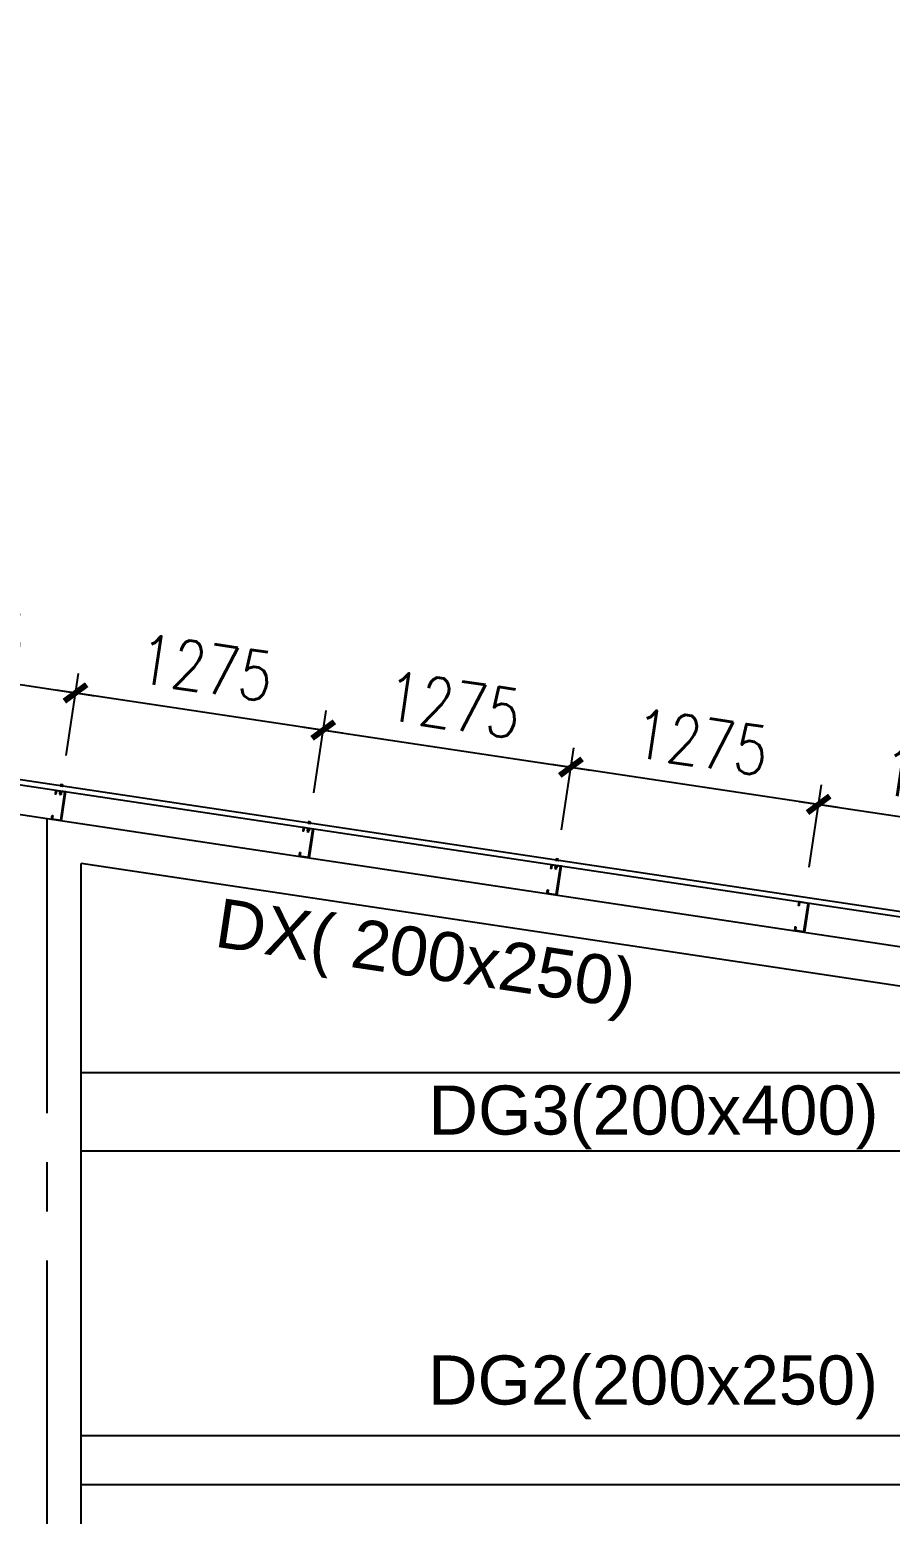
# Model space of a CAD drawing. Header units: inches. Extents: x 651127 to 1529722, y 768575 to 1021311.
# Drawn here: x 1064785 to 1069166, y 851147 to 858706 of the extents above; entities that cross this region are included whole.
import ezdxf
from ezdxf.enums import TextEntityAlignment as Align

# ---------------------------------------------------------------- set-up
doc = ezdxf.new("R2010")
doc.units = ezdxf.units.IN
doc.header["$LTSCALE"] = 1000
doc.header["$MEASUREMENT"] = 0
doc.linetypes.add('CENTER2', pattern=[1.125, 0.75, -0.125, 0.125, -0.125])
doc.layers.get('DEFPOINTS').update_dxf_attribs({"color": 8, "lineweight": 9})
for name, color, linetype in [('DWGshare.com_10', 7, 'Continuous'), ('DWGshare.com_2', 147, 'Continuous'), ('DWGshare.com_3', 7, 'Continuous'), ('DWGshare.com_32', 253, 'Continuous'), ('DWGshare.com_33', 9, 'Continuous'), ('DWGshare.com_35', 9, 'Continuous'), ('DWGshare.com_4', 8, 'CENTER2')]:
    doc.layers.add(name, color=color, linetype=linetype)
doc.styles.add('DWGshare.com_4', font='romans.shx', dxfattribs={"width": 0.8})
doc.styles.add('DWGshare.com_6', font='VHELVEN.TTF')
doc.dimstyles.new('DWGshare.com_1', dxfattribs={"dimscale": 100, "dimtxt": 2.5, "dimasz": 1, "dimexe": 1, "dimexo": 1.5, "dimgap": 1, "dimtad": 1, "dimdec": 0, "dimzin": 0, "dimdsep": 46, "dimtxsty": 'DWGshare.com_4', "dimblk": 'DWGshare.com_1', "dimcen": 1.5, "dimdle": 1, "dimclrd": 256, "dimclre": 256, "dimclrt": 7, "dimadec": 0, "dimazin": 0, "dimtfac": 1, "dimtdec": 0, "dimtix": 1, "dimtmove": 2, "dimatfit": 3, "dimfxl": 1, "dimtolj": 1, "dimtzin": 0, "dimarcsym": 0})

# ---------------------------------------------------------------- blocks, each defined once
blk = doc.blocks.new('DWGshare.com_1')
at = {"color": 0, "linetype": 'ByBlock', "const_width": 0.3}
blk.add_lwpolyline([(-0.5, -0.5), (0.5, 0.5)], dxfattribs=at)
blk = doc.blocks.new('*D1238')
at = {"layer": 'DEFPOINTS', "color": 0, "transparency": 16777216}
for p in [(1065018.2, 855329), (1063687.1, 855050.2), (1064948, 854861.1)]:
    blk.add_point(p, dxfattribs=at)
at = {"layer": 'DWGshare.com_2', "lineweight": -2, "transparency": 16777216}
for p, q in [((1063709.3, 855198.5), (1063772.1, 855617)), ((1063658.4, 855533), (1065117.1, 855314.2)), ((1064970.2, 855009.4), (1065033, 855427.9))]:
    blk.add_line(p, q, dxfattribs=at)
at = {"layer": 'DWGshare.com_2', "lineweight": -2, "transparency": 16777216, "xscale": 100, "yscale": 100, "zscale": 100}
for p, rotation in [((1063757.3, 855518.1), 171.4692343901237), ((1065018.2, 855329), 351.4692343901237)]:
    blk.add_blockref('DWGshare.com_1', p, dxfattribs=dict(at, rotation=rotation))
at = {"layer": 'DWGshare.com_2', "color": 7, "transparency": 16777216, "insert": (1064421.1, 855646.1), "char_height": 250, "attachment_point": 5, "rotation": 351.46923, "style": 'DWGshare.com_4'}
blk.add_mtext('\\A1;1275', dxfattribs=at)
blk = doc.blocks.new('*D1239')
at = {"layer": 'DEFPOINTS', "color": 0, "transparency": 16777216}
for p in [(1066279.1, 855139.9), (1064948, 854861.1), (1066208.9, 854671.9)]:
    blk.add_point(p, dxfattribs=at)
at = {"layer": 'DWGshare.com_2', "lineweight": -2, "transparency": 16777216}
for p, q in [((1064970.2, 855009.4), (1065033, 855427.9)), ((1064919.3, 855343.8), (1066378, 855125)), ((1066231.1, 854820.3), (1066293.9, 855238.8))]:
    blk.add_line(p, q, dxfattribs=at)
at = {"layer": 'DWGshare.com_2', "lineweight": -2, "transparency": 16777216, "xscale": 100, "yscale": 100, "zscale": 100}
for p, rotation in [((1065018.2, 855329), 171.4692343901237), ((1066279.1, 855139.9), 351.4692343901237)]:
    blk.add_blockref('DWGshare.com_1', p, dxfattribs=dict(at, rotation=rotation))
at = {"layer": 'DWGshare.com_2', "color": 7, "transparency": 16777216, "insert": (1065682, 855456.9), "char_height": 250, "attachment_point": 5, "rotation": 351.46923, "style": 'DWGshare.com_4'}
blk.add_mtext('\\A1;1275', dxfattribs=at)
blk = doc.blocks.new('*D1240')
at = {"layer": 'DEFPOINTS', "color": 0, "transparency": 16777216}
for p in [(1067540, 854950.7), (1066208.9, 854671.9), (1067469.8, 854482.8)]:
    blk.add_point(p, dxfattribs=at)
at = {"layer": 'DWGshare.com_2', "lineweight": -2, "transparency": 16777216}
for p, q in [((1066231.1, 854820.3), (1066293.9, 855238.8)), ((1066180.2, 855154.7), (1067638.8, 854935.9)), ((1067492, 854631.1), (1067554.8, 855049.6))]:
    blk.add_line(p, q, dxfattribs=at)
at = {"layer": 'DWGshare.com_2', "lineweight": -2, "transparency": 16777216, "xscale": 100, "yscale": 100, "zscale": 100}
for p, rotation in [((1066279.1, 855139.9), 171.4692343901237), ((1067540, 854950.7), 351.4692343901237)]:
    blk.add_blockref('DWGshare.com_1', p, dxfattribs=dict(at, rotation=rotation))
at = {"layer": 'DWGshare.com_2', "color": 7, "transparency": 16777216, "insert": (1066942.9, 855267.8), "char_height": 250, "attachment_point": 5, "rotation": 351.46923, "style": 'DWGshare.com_4'}
blk.add_mtext('\\A1;1275', dxfattribs=at)
blk = doc.blocks.new('*D1241')
at = {"layer": 'DEFPOINTS', "color": 0, "transparency": 16777216}
for p in [(1068800.8, 854761.6), (1067469.8, 854482.8), (1068730.7, 854293.7)]:
    blk.add_point(p, dxfattribs=at)
at = {"layer": 'DWGshare.com_2', "lineweight": -2, "transparency": 16777216}
for p, q in [((1067492, 854631.1), (1067554.8, 855049.6)), ((1067441.1, 854965.6), (1068899.7, 854746.8)), ((1068752.9, 854442), (1068815.7, 854860.5))]:
    blk.add_line(p, q, dxfattribs=at)
at = {"layer": 'DWGshare.com_2', "lineweight": -2, "transparency": 16777216, "xscale": 100, "yscale": 100, "zscale": 100}
for p, rotation in [((1067540, 854950.7), 171.4692343901237), ((1068800.8, 854761.6), 351.4692343901237)]:
    blk.add_blockref('DWGshare.com_1', p, dxfattribs=dict(at, rotation=rotation))
at = {"layer": 'DWGshare.com_2', "color": 7, "transparency": 16777216, "insert": (1068203.8, 855078.7), "char_height": 250, "attachment_point": 5, "rotation": 351.46923, "style": 'DWGshare.com_4'}
blk.add_mtext('\\A1;1275', dxfattribs=at)
blk = doc.blocks.new('*D1242')
at = {"layer": 'DEFPOINTS', "color": 0, "transparency": 16777216}
for p in [(1070061.7, 854572.5), (1068730.7, 854293.7), (1069991.6, 854104.5)]:
    blk.add_point(p, dxfattribs=at)
at = {"layer": 'DWGshare.com_2', "lineweight": -2, "transparency": 16777216}
for p, q in [((1068752.9, 854442), (1068815.7, 854860.5)), ((1068702, 854776.4), (1070160.6, 854557.6)), ((1070013.8, 854252.9), (1070076.6, 854671.4))]:
    blk.add_line(p, q, dxfattribs=at)
at = {"layer": 'DWGshare.com_2', "lineweight": -2, "transparency": 16777216, "xscale": 100, "yscale": 100, "zscale": 100}
for p, rotation in [((1068800.8, 854761.6), 171.4692343901237), ((1070061.7, 854572.5), 351.4692343901237)]:
    blk.add_blockref('DWGshare.com_1', p, dxfattribs=dict(at, rotation=rotation))
at = {"layer": 'DWGshare.com_2', "color": 7, "transparency": 16777216, "insert": (1069464.7, 854889.5), "char_height": 250, "attachment_point": 5, "rotation": 351.46923, "style": 'DWGshare.com_4'}
blk.add_mtext('\\A1;1275', dxfattribs=at)

msp = doc.modelspace()

# ---------------------------------------------------------------- linework, layer by layer
at = {"layer": 'DWGshare.com_3'}
for p, q in [((1039272.5, 858528.9), (1071272.5, 853728.9)), ((1065047.5, 843996.9), (1065047.5, 854460.4)), ((1071022.5, 853564.2), (1065047.5, 854460.4)), ((1065047.5, 853396.9), (1071022.5, 853396.9)), ((1065047.5, 852996.9), (1071022.5, 852996.9)), ((1071022.5, 851546.9), (1065047.5, 851546.9)), ((1071022.5, 851296.9), (1065047.5, 851296.9))]:
    msp.add_line(p, q, dxfattribs=at)
at = {"layer": 'DWGshare.com_32', "ltscale": 0.9}
for points in [[(1064902.3, 854704.7), (1064899.8, 854687.9), (1064943.3, 854681.3), (1064964.6, 854823.8), (1064921.1, 854830.3), (1064918.6, 854813.5), (1064915.6, 854813.9), (1064918.6, 854833.7), (1064968, 854826.3), (1064945.8, 854677.9), (1064896.3, 854685.4), (1064899.3, 854705.1)], [(1066163.2, 854515.6), (1066160.6, 854498.7), (1066204.2, 854492.2), (1066225.5, 854634.6), (1066182, 854641.1), (1066179.5, 854624.3), (1066176.5, 854624.8), (1066179.5, 854644.6), (1066228.9, 854637.1), (1066206.7, 854488.8), (1066157.2, 854496.2), (1066160.2, 854516)], [(1067424.1, 854326.4), (1067421.5, 854309.6), (1067465.1, 854303.1), (1067486.4, 854445.5), (1067442.9, 854452), (1067440.4, 854435.2), (1067437.4, 854435.6), (1067440.4, 854455.4), (1067489.8, 854448), (1067467.6, 854299.7), (1067418.1, 854307.1), (1067421.1, 854326.9)], [(1068685, 854137.3), (1068682.4, 854120.5), (1068725.9, 854113.9), (1068747.3, 854256.4), (1068703.8, 854262.9), (1068701.3, 854246.1), (1068698.3, 854246.5), (1068701.3, 854266.3), (1068750.7, 854258.9), (1068728.5, 854110.5), (1068679, 854117.9), (1068682, 854137.7)]]:
    msp.add_lwpolyline(points, close=True, dxfattribs=at)
at = {"layer": 'DWGshare.com_33', "color": 5}
msp.add_lwpolyline([(1039272.5, 858680.6), (1071401.1, 853861.3), (1071404.8, 853886), (1039272.5, 858705.9)], dxfattribs=at)
at = {"layer": 'DWGshare.com_35'}
for p, q in [((1064938.3, 854822.2), (1064937, 854813.6)), ((1064937, 854813.6), (1064940.2, 854809.3)), ((1064937, 854813.6), (1064938.2, 854813.4)), ((1064938, 854825), (1064938.8, 854825.6)), ((1064938, 854825), (1064946.7, 854822.1)), ((1064938, 854825), (1064938.6, 854824.2)), ((1064938, 854822.7), (1064938.5, 854823.1)), ((1064938, 854822.7), (1064939.6, 854822.2)), ((1064938, 854822.7), (1064938.3, 854822.2)), ((1064939.6, 854822.2), (1064938.2, 854813.4)), ((1064938.2, 854813.4), (1064940.2, 854809.3)), ((1064938.3, 854827.2), (1064938.7, 854827.5)), ((1064938.3, 854827.2), (1064947, 854824.3)), ((1064938.3, 854827.2), (1064939, 854826.4)), ((1064939.6, 854822.2), (1064938.3, 854822.2)), ((1064938.6, 854824.2), (1064938.5, 854823.1)), ((1064939.6, 854822.2), (1064938.5, 854823.1)), ((1064938.6, 854824.2), (1064945.9, 854821.5)), ((1064939, 854826.4), (1064938.8, 854825.6)), ((1064938.8, 854825.6), (1064946.1, 854822.9)), ((1064939, 854826.4), (1064946.2, 854823.7)), ((1064939.6, 854822.2), (1064940.2, 854809.3)), ((1064940.2, 854856.8), (1064940.1, 854856)), ((1064940.1, 854856), (1064954, 854853.9)), ((1064940.2, 854856.8), (1064954.1, 854854.7)), ((1064944.5, 854812.5), (1064940.2, 854809.3)), ((1064941.6, 854861.3), (1064940.9, 854856.6)), ((1064940.9, 854827.2), (1064946.4, 854825.1)), ((1064941.7, 854855.8), (1064941.7, 854855.5)), ((1064941.7, 854855.5), (1064952.4, 854853.9)), ((1064952.6, 854860.4), (1064943.4, 854861.8)), ((1064945, 854860.8), (1064944.3, 854856.1)), ((1064945.9, 854821.5), (1064944.5, 854812.5)), ((1064946.7, 854822.1), (1064945.9, 854821.5)), ((1064946.2, 854823.7), (1064946.1, 854822.9)), ((1064946.7, 854822.1), (1064946.1, 854822.9)), ((1064947, 854824.3), (1064946.2, 854823.7)), ((1064946.5, 854825.9), (1064946.4, 854825.1)), ((1064947, 854824.3), (1064946.4, 854825.1)), ((1064947, 854826.3), (1064946.5, 854825.9)), ((1064950.8, 854859.9), (1064950.1, 854855.3)), ((1064952.4, 854854.2), (1064952.4, 854853.9)), ((1064953.4, 854854.8), (1064954.1, 854859.4)), ((1064954, 854853.9), (1064954.1, 854854.7)), ((1066201.1, 854667.6), (1066201, 854666.9)), ((1066201, 854666.9), (1066214.9, 854664.8)), ((1066201.1, 854667.6), (1066215, 854665.5)), ((1066202.5, 854672.2), (1066201.8, 854667.5)), ((1066202.6, 854666.6), (1066202.6, 854666.4)), ((1066202.6, 854666.4), (1066213.3, 854664.8)), ((1066213.4, 854671.3), (1066204.3, 854672.6)), ((1066205.8, 854671.7), (1066205.1, 854667)), ((1066211.7, 854670.8), (1066211, 854666.1)), ((1066213.3, 854665), (1066213.3, 854664.8)), ((1066214.3, 854665.6), (1066215, 854670.3)), ((1066214.9, 854664.8), (1066215, 854665.5)), ((1066199.2, 854633.1), (1066197.9, 854624.5)), ((1066197.9, 854624.5), (1066201.1, 854620.2)), ((1066197.9, 854624.5), (1066199.1, 854624.3)), ((1066198.9, 854635.8), (1066199.7, 854636.5)), ((1066198.9, 854635.8), (1066207.6, 854632.9)), ((1066198.9, 854635.8), (1066199.5, 854635)), ((1066198.9, 854633.6), (1066199.4, 854634)), ((1066198.9, 854633.6), (1066200.4, 854633.1)), ((1066198.9, 854633.6), (1066199.2, 854633.1)), ((1066200.4, 854633.1), (1066199.1, 854624.3)), ((1066199.1, 854624.3), (1066201.1, 854620.2)), ((1066199.2, 854638.1), (1066199.6, 854638.4)), ((1066199.2, 854638.1), (1066207.9, 854635.1)), ((1066199.2, 854638.1), (1066199.8, 854637.2)), ((1066200.4, 854633.1), (1066199.2, 854633.1)), ((1066199.5, 854635), (1066199.4, 854634)), ((1066200.4, 854633.1), (1066199.4, 854634)), ((1066199.5, 854635), (1066206.7, 854632.3)), ((1066199.8, 854637.2), (1066199.7, 854636.5)), ((1066199.7, 854636.5), (1066207, 854633.7)), ((1066199.8, 854637.2), (1066207.1, 854634.5)), ((1066200.4, 854633.1), (1066201.1, 854620.2)), ((1066205.4, 854623.3), (1066201.1, 854620.2)), ((1066201.8, 854638), (1066207.3, 854636)), ((1066206.7, 854632.3), (1066205.4, 854623.3)), ((1066207.6, 854632.9), (1066206.7, 854632.3)), ((1066207.1, 854634.5), (1066207, 854633.7)), ((1066207.6, 854632.9), (1066207, 854633.7)), ((1066207.9, 854635.1), (1066207.1, 854634.5)), ((1066207.4, 854636.8), (1066207.3, 854636)), ((1066207.9, 854635.1), (1066207.3, 854636)), ((1066207.9, 854637.1), (1066207.4, 854636.8)), ((1067460.1, 854444), (1067458.8, 854435.3)), ((1067458.8, 854435.3), (1067462, 854431)), ((1067458.8, 854435.3), (1067460, 854435.1)), ((1067459.8, 854446.7), (1067460.6, 854447.3)), ((1067459.8, 854446.7), (1067468.5, 854443.8)), ((1067459.8, 854446.7), (1067460.4, 854445.9)), ((1067459.8, 854444.5), (1067460.2, 854444.8)), ((1067459.8, 854444.5), (1067461.3, 854443.9)), ((1067459.8, 854444.5), (1067460.1, 854444)), ((1067461.3, 854443.9), (1067460, 854435.1)), ((1067460, 854435.1), (1067462, 854431)), ((1067460.1, 854448.9), (1067460.5, 854449.2)), ((1067460.1, 854448.9), (1067468.8, 854446)), ((1067460.1, 854448.9), (1067460.7, 854448.1)), ((1067461.3, 854443.9), (1067460.1, 854444)), ((1067460.4, 854445.9), (1067460.2, 854444.8)), ((1067461.3, 854443.9), (1067460.2, 854444.8)), ((1067460.4, 854445.9), (1067467.6, 854443.2)), ((1067460.7, 854448.1), (1067460.6, 854447.3)), ((1067460.6, 854447.3), (1067467.9, 854444.6)), ((1067460.7, 854448.1), (1067468, 854445.4)), ((1067461.3, 854443.9), (1067462, 854431)), ((1067462, 854478.5), (1067461.9, 854477.7)), ((1067461.9, 854477.7), (1067475.8, 854475.7)), ((1067462, 854478.5), (1067475.9, 854476.4)), ((1067466.3, 854434.2), (1067462, 854431)), ((1067463.4, 854483), (1067462.7, 854478.4)), ((1067462.7, 854448.9), (1067468.2, 854446.8)), ((1067463.5, 854477.5), (1067463.5, 854477.2)), ((1067463.5, 854477.2), (1067474.2, 854475.6)), ((1067474.3, 854482.1), (1067465.2, 854483.5)), ((1067466.7, 854482.6), (1067466, 854477.9)), ((1067467.6, 854443.2), (1067466.3, 854434.2)), ((1067468.5, 854443.8), (1067467.6, 854443.2)), ((1067468, 854445.4), (1067467.9, 854444.6)), ((1067468.5, 854443.8), (1067467.9, 854444.6)), ((1067468.8, 854446), (1067468, 854445.4)), ((1067468.3, 854447.6), (1067468.2, 854446.8)), ((1067468.8, 854446), (1067468.2, 854446.8)), ((1067468.8, 854448), (1067468.3, 854447.6)), ((1067472.6, 854481.7), (1067471.9, 854477)), ((1067474.2, 854475.9), (1067474.2, 854475.6)), ((1067475.2, 854476.5), (1067475.9, 854481.2)), ((1067475.8, 854475.7), (1067475.9, 854476.4))]:
    msp.add_line(p, q, dxfattribs=at)
for centre, radius, start, end in [((1064943.1, 854859.4), 2.34, 35.97974, 126.95873), ((1064947, 854854.6), 6.58, 54.79079, 108.14767), ((1064952.2, 854858.1), 2.34, 35.97974, 126.95873), ((1064950.9, 854860.6), 2.703e-13, 233.25602, 227.12314), ((1066203.9, 854670.3), 2.34, 35.97974, 126.95873), ((1066207.9, 854665.4), 6.58, 54.79079, 108.14767), ((1066213.1, 854668.9), 2.34, 35.97974, 126.95873), ((1066211.8, 854671.5), 2.703e-13, 233.25602, 227.12314), ((1067464.8, 854481.2), 2.34, 35.97974, 126.95873), ((1067468.8, 854476.3), 6.58, 54.79079, 108.14767), ((1067474, 854479.8), 2.34, 35.97974, 126.95873), ((1067472.7, 854482.4), 2.703e-13, 233.25602, 227.12314)]:
    msp.add_arc(centre, radius, start, end, dxfattribs=at)
for points in [[(1064939.6, 854822.2), (1064940, 854822.5), (1064941.6, 854823.5), (1064944.7, 854821.6), (1064945.3, 854818.7), (1064945.2, 854817.2), (1064945.1, 854816.6)], [(1066200.4, 854633.1), (1066200.9, 854633.3), (1066202.5, 854634.3), (1066205.6, 854632.5), (1066206.2, 854629.6), (1066206.1, 854628.1), (1066206, 854627.5)], [(1067461.3, 854443.9), (1067461.8, 854444.2), (1067463.4, 854445.2), (1067466.5, 854443.3), (1067467.1, 854440.5), (1067467, 854439), (1067466.9, 854438.4)]]:
    msp.add_open_spline(points, degree=3, knots=[0, 0, 0, 0, 1.523162, 5.467541, 8.216002, 10.013892, 10.013892, 10.013892, 10.013892], dxfattribs=at)
at = {"layer": 'DWGshare.com_4', "ltscale": 2}
msp.add_line((1064872.5, 854688.9), (1064872.5, 840532.9), dxfattribs=at)

# ---------------------------------------------------------------- texts
at = {"layer": 'DWGshare.com_10', "style": 'DWGshare.com_6'}
msp.add_text('DX( 200x250)', height=250, rotation=351.46923, dxfattribs=at).set_placement((1066798.6, 853971.4), align=Align.MIDDLE)
for s, p in [('DG3(200x400)', (1067960.2, 853174)), ('DG2(200x250)', (1067957.7, 851799.5))]:
    msp.add_text(s, height=250, dxfattribs=at).set_placement(p, align=Align.MIDDLE)

# ---------------------------------------------------------------- dimensions: what is measured, and where the dimension line sits
at = {"layer": 'DWGshare.com_2'}
for base, p1, p2, picture, middle in [((1065018.2, 855329), (1063687.1, 855050.2), (1064948, 854861.1), '*D1238', (1064421.1, 855646.1)), ((1066279.1, 855139.9), (1064948, 854861.1), (1066208.9, 854671.9), '*D1239', (1065682, 855456.9)), ((1067540, 854950.7), (1066208.9, 854671.9), (1067469.8, 854482.8), '*D1240', (1066942.9, 855267.8)), ((1068800.8, 854761.6), (1067469.8, 854482.8), (1068730.7, 854293.7), '*D1241', (1068203.8, 855078.7)), ((1070061.7, 854572.5), (1068730.7, 854293.7), (1069991.6, 854104.5), '*D1242', (1069464.7, 854889.5))]:
    dim = msp.add_linear_dim(base=base, p1=p1, p2=p2, angle=351.46923, dimstyle='DWGshare.com_1', dxfattribs=at)
    dim.commit()
    dim.dimension.update_dxf_attribs({"geometry": picture, "text_midpoint": middle})

doc.saveas('drawing.dxf')
